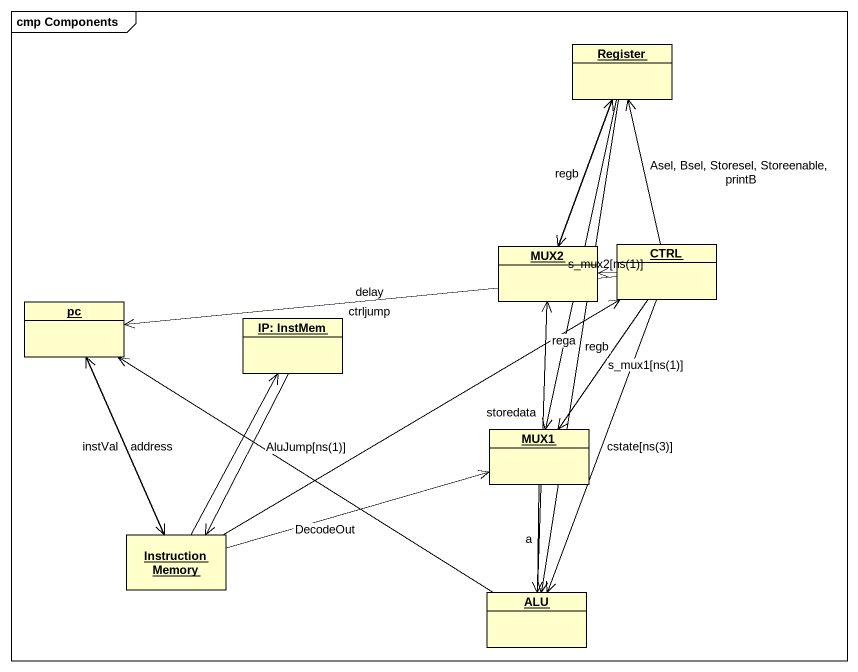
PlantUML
@startuml
mainframe cmp Components
hide circle
hide empty members
object Register
object MUX2
object CTRL
object pc
object "IP: InstMem" as IP_InstMem
object MUX1
object "Instruction Memory" as Instruction_Memory
object ALU
Register --> MUX2 : regb
Register --> MUX1 : rega
Register --> ALU : regb
MUX2 -up-> Register
CTRL -up-> Register : Asel, Bsel, Storesel, Storeenable, printB
CTRL -left-> MUX2 : s_mux2[ns(1)]
CTRL -left-> pc : delay
CTRL -left-> pc : ctrljump
CTRL --> MUX1 : s_mux1[ns(1)]
CTRL --> ALU : cstate[ns(3)]
pc --> Instruction_Memory : address
IP_InstMem --> Instruction_Memory
MUX1 --> ALU : a
Instruction_Memory -right-> CTRL
Instruction_Memory -up-> pc : instVal
Instruction_Memory -up-> IP_InstMem
Instruction_Memory -right-> MUX1 : DecodeOut
ALU -up-> MUX2 : storedata
ALU -up-> pc : AluJump[ns(1)]
@enduml
